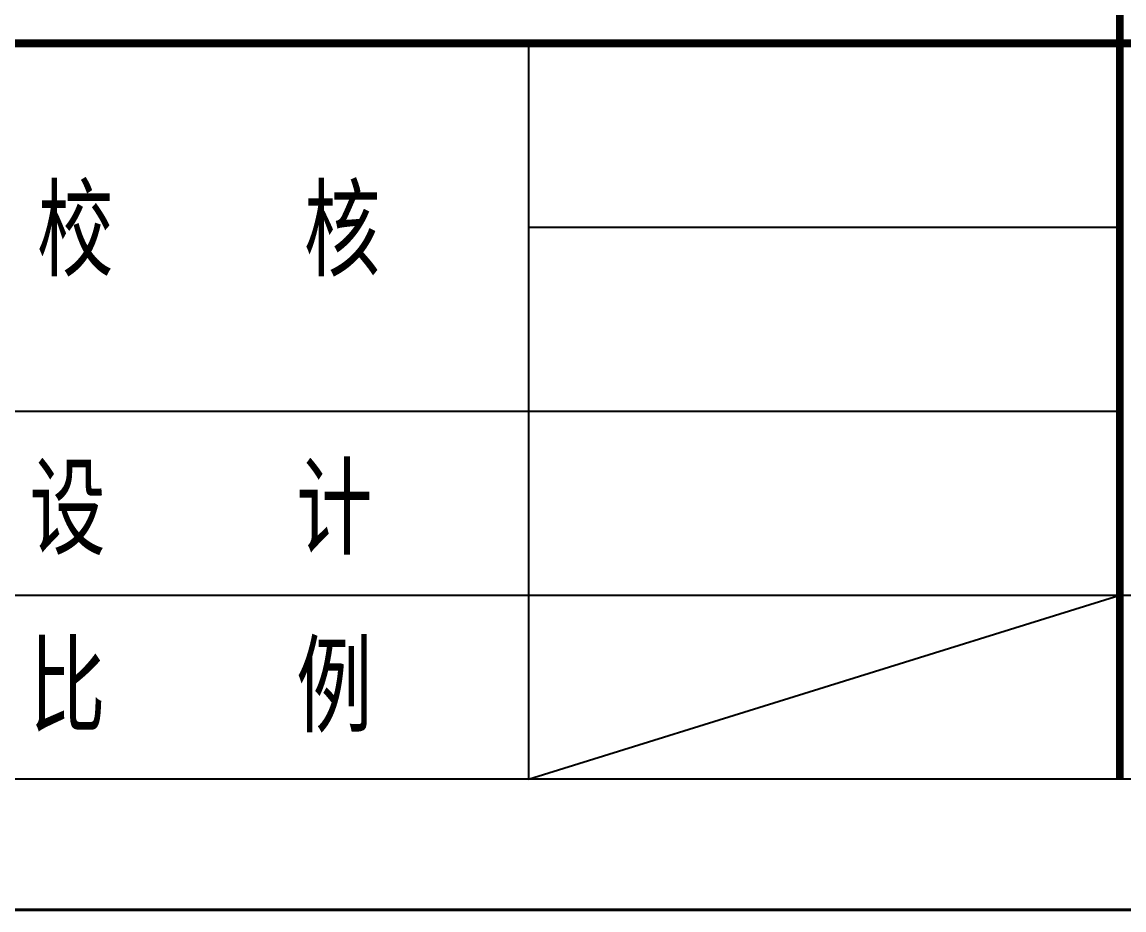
# Model space of a CAD drawing. Extents: x 457 to 4918, y -67 to 391.
# Drawn here: x 3523.35 to 3565.27, y -67.17 to -33.39 of the extents above; entities that cross this region are included whole.
import ezdxf

# ---------------------------------------------------------------- set-up
doc = ezdxf.new("R2010")
doc.units = 0
doc.header["$LTSCALE"] = 40
doc.header["$MEASUREMENT"] = 0
doc.layers.get('0').update_dxf_attribs({"linetype": 'CONTINUOUS'})
for name, color, linetype in [('at_Entity', 7, 'CONTINUOUS'), ('图框', 7, 'CONTINUOUS'), ('图框－字', 40, 'CONTINUOUS')]:
    doc.layers.add(name, color=color, linetype=linetype)
doc.styles.add('宋体-0.71', font='', dxfattribs={"width": 0.71})
doc.styles.get('宋体-0.71').set_extended_font_data('SimSun')

msp = doc.modelspace()

# ---------------------------------------------------------------- linework, layer by layer
msp.add_lwpolyline([(3542.61, -62.194), (3565.11, -55.194)])
at = {"layer": 'at_Entity', "color": 7, "lineweight": 40}
msp.add_line((3449.948, -67.166), (3659.954, -67.166), dxfattribs=at)
at = {"layer": 'at_Entity', "color": 7}
msp.add_lwpolyline([(3655.027, -22.194), (3655.027, -62.194), (3474.982, -62.194)], dxfattribs=at)
msp.add_lwpolyline([(3655.027, -22.194), (3655.027, -62.194), (3474.982, -62.194)], dxfattribs=at)
at = {"layer": '图框', "color": 0}
for p, q in [((3542.61, -34.194), (3542.61, -62.194)), ((3542.61, -41.194), (3565.11, -41.194)), ((3497.61, -48.194), (3565.11, -48.194)), ((3475.11, -55.194), (3655.027, -55.194)), ((3655.027, -62.194), (3475.11, -62.194))]:
    msp.add_line(p, q, dxfattribs=at)
at = {"layer": '图框', "color": 0, "lineweight": 30, "const_width": 0.3}
for points in [[(3565.11, -62.194), (3565.11, -22.194)], [(3475.36, -34.194), (3655.027, -34.194)]]:
    msp.add_lwpolyline(points, dxfattribs=at)

# ---------------------------------------------------------------- texts
at = {"layer": '图框－字', "color": 0, "style": '宋体-0.71', "width": 0.71}
for s, p in [('校     核', (3523.919, -42.738)), ('设     计', (3523.624, -53.327)), ('比     例', (3523.624, -60.09))]:
    msp.add_text(s, height=3, dxfattribs=at).set_placement(p)

doc.saveas('drawing.dxf')
